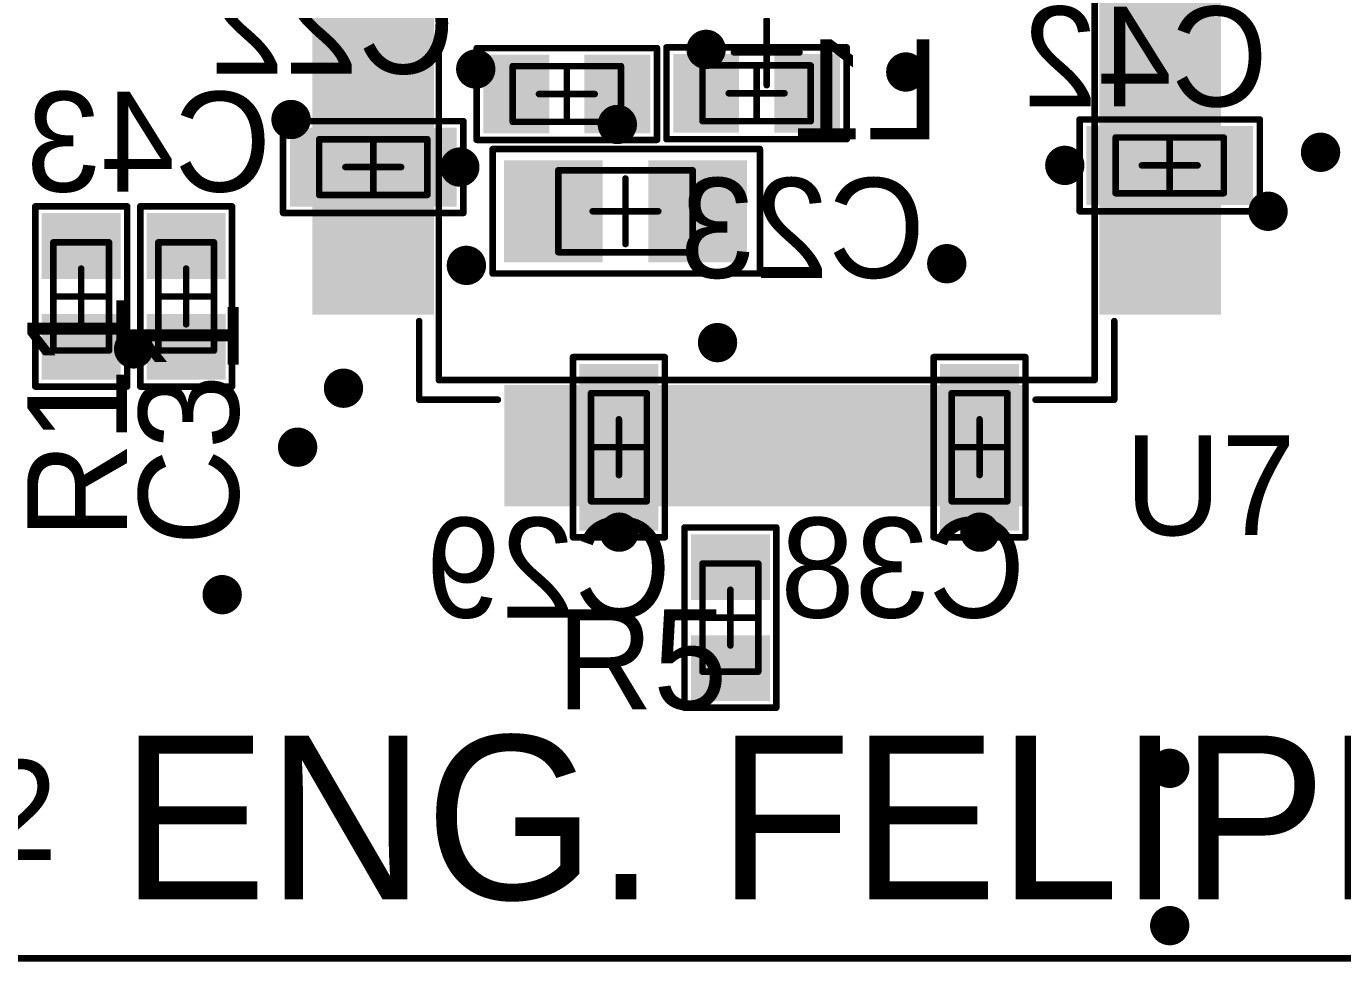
# Model space of a CAD drawing. Header units: millimetres. Extents: x 19 to 153, y 25 to 125.
# Drawn here: x 54.96 to 75.04, y 25.35 to 39.62 of the extents above; entities that cross this region are included whole.
import ezdxf

# ---------------------------------------------------------------- set-up
doc = ezdxf.new("R2010")
doc.units = ezdxf.units.MM
for name, color, linetype in [('BottomOverlay', 54, 'Continuous'), ('BottomPaste', 16, 'Continuous'), ('BottomSolder', 6, 'Continuous'), ('KeepOutLayer', 6, 'Continuous'), ('Mechanical13', 56, 'Continuous'), ('Mechanical15', 56, 'Continuous'), ('MultiLayer', 9, 'Continuous'), ('TopOverlay', 2, 'Continuous'), ('TopPaste', 8, 'Continuous'), ('TopSolder', 216, 'Continuous'), ('ViaHoleLayer', 16, 'Continuous')]:
    doc.layers.add(name, color=color, linetype=linetype)

# ---------------------------------------------------------------- blocks, each defined once
blk = doc.blocks.new('TQFP_64N_17')
at = {"layer": 'Mechanical13', "const_width": 0.1}
for points in [[(-5, -5), (-5, 5)], [(-5, 5), (5, 5)], [(5, -5), (5, 5)], [(-5, -5), (5, -5)]]:
    blk.add_lwpolyline(points, dxfattribs=at)
at = {"layer": 'Mechanical13', "const_width": 0.05}
for points in [[(-5.025, 5, 1), (-4.975, 5, 1)], [(-5.025, 5, 1), (-4.975, 5, 1)], [(4.975, 5, 1), (5.025, 5, 1)], [(4.975, 5, 1), (5.025, 5, 1)], [(-5.025, -5, 1), (-4.975, -5, 1)], [(-5.025, -5, 1), (-4.975, -5, 1)], [(4.975, -5, 1), (5.025, -5, 1)], [(4.975, -5, 1), (5.025, -5, 1)]]:
    blk.add_lwpolyline(points, format="xyb", close=True, dxfattribs=at)
at = {"layer": 'Mechanical15', "const_width": 0.1}
for points in [[(0, -0.5), (0, 0.5)], [(-0.5, 0), (0.5, 0)]]:
    blk.add_lwpolyline(points, dxfattribs=at)
at = {"layer": 'Mechanical15', "const_width": 0.05}
for points in [[(-0.025, 0.5, 1), (0.025, 0.5, 1)], [(-0.525, 0, 1), (-0.475, 0, 1)], [(0.475, 0, 1), (0.525, 0, 1)], [(-0.025, -0.5, 1), (0.025, -0.5, 1)]]:
    blk.add_lwpolyline(points, format="xyb", close=True, dxfattribs=at)
at = {"layer": 'TopOverlay', "const_width": 0.1}
for points in [[(-5.253, 4.364), (-4.204, 5.412)], [(4.1, 5.3), (5.3, 5.3)], [(5.3, 4.1), (5.3, 5.3)], [(-6.646, 4.364), (-5.253, 4.364)], [(-5.3, -5.3), (-5.3, -4.1)], [(5.3, -5.3), (5.3, -4.1)], [(-5.3, -5.3), (-4.1, -5.3)], [(4.1, -5.3), (5.3, -5.3)]]:
    blk.add_lwpolyline(points, dxfattribs=at)
at = {"layer": 'TopOverlay', "const_width": 0.05}
for points in [[(-4.229, 5.412, 1), (-4.179, 5.412, 1)], [(4.075, 5.3, 1), (4.125, 5.3, 1)], [(5.275, 5.3, 1), (5.325, 5.3, 1)], [(5.275, 5.3, 1), (5.325, 5.3, 1)], [(-6.67, 4.364, 1), (-6.621, 4.364, 1)], [(-5.278, 4.364, 1), (-5.228, 4.364, 1)], [(-5.278, 4.364, 1), (-5.228, 4.364, 1)], [(5.275, 4.1, 1), (5.325, 4.1, 1)], [(-5.325, -4.1, 1), (-5.275, -4.1, 1)], [(5.275, -4.1, 1), (5.325, -4.1, 1)], [(-5.325, -5.3, 1), (-5.275, -5.3, 1)], [(-5.325, -5.3, 1), (-5.275, -5.3, 1)], [(-4.125, -5.3, 1), (-4.075, -5.3, 1)], [(4.075, -5.3, 1), (4.125, -5.3, 1)], [(5.275, -5.3, 1), (5.325, -5.3, 1)], [(5.275, -5.3, 1), (5.325, -5.3, 1)]]:
    blk.add_lwpolyline(points, format="xyb", close=True, dxfattribs=at)
at = {"layer": 'TopPaste'}
for points in [[(-3.9, 5.175), (-3.6, 5.175), (-3.9, 6.825), (-3.6, 6.825)], [(-3.4, 5.175), (-3.1, 5.175), (-3.4, 6.825), (-3.1, 6.825)], [(-2.9, 5.175), (-2.6, 5.175), (-2.9, 6.825), (-2.6, 6.825)], [(-2.4, 5.175), (-2.1, 5.175), (-2.4, 6.825), (-2.1, 6.825)], [(-1.9, 5.175), (-1.6, 5.175), (-1.9, 6.825), (-1.6, 6.825)], [(-1.4, 5.175), (-1.1, 5.175), (-1.4, 6.825), (-1.1, 6.825)], [(-0.9, 5.175), (-0.6, 5.175), (-0.9, 6.825), (-0.6, 6.825)], [(-0.4, 5.175), (-0.1, 5.175), (-0.4, 6.825), (-0.1, 6.825)], [(0.1, 5.175), (0.4, 5.175), (0.1, 6.825), (0.4, 6.825)], [(0.6, 5.175), (0.9, 5.175), (0.6, 6.825), (0.9, 6.825)], [(1.1, 5.175), (1.4, 5.175), (1.1, 6.825), (1.4, 6.825)], [(1.6, 5.175), (1.9, 5.175), (1.6, 6.825), (1.9, 6.825)], [(2.1, 5.175), (2.4, 5.175), (2.1, 6.825), (2.4, 6.825)], [(2.6, 5.175), (2.9, 5.175), (2.6, 6.825), (2.9, 6.825)], [(3.1, 5.175), (3.4, 5.175), (3.1, 6.825), (3.4, 6.825)], [(3.6, 5.175), (3.9, 5.175), (3.6, 6.825), (3.9, 6.825)], [(-5.175, 3.6), (-5.175, 3.9), (-6.825, 3.6), (-6.825, 3.9)], [(6.825, 3.6), (6.825, 3.9), (5.175, 3.6), (5.175, 3.9)], [(-5.175, 3.1), (-5.175, 3.4), (-6.825, 3.1), (-6.825, 3.4)], [(6.825, 3.1), (6.825, 3.4), (5.175, 3.1), (5.175, 3.4)], [(-5.175, 2.6), (-5.175, 2.9), (-6.825, 2.6), (-6.825, 2.9)], [(6.825, 2.6), (6.825, 2.9), (5.175, 2.6), (5.175, 2.9)], [(-5.175, 2.1), (-5.175, 2.4), (-6.825, 2.1), (-6.825, 2.4)], [(6.825, 2.1), (6.825, 2.4), (5.175, 2.1), (5.175, 2.4)], [(-5.175, 1.6), (-5.175, 1.9), (-6.825, 1.6), (-6.825, 1.9)], [(6.825, 1.6), (6.825, 1.9), (5.175, 1.6), (5.175, 1.9)], [(-5.175, 1.1), (-5.175, 1.4), (-6.825, 1.1), (-6.825, 1.4)], [(6.825, 1.1), (6.825, 1.4), (5.175, 1.1), (5.175, 1.4)], [(-5.175, 0.6), (-5.175, 0.9), (-6.825, 0.6), (-6.825, 0.9)], [(6.825, 0.6), (6.825, 0.9), (5.175, 0.6), (5.175, 0.9)], [(-5.175, 0.1), (-5.175, 0.4), (-6.825, 0.1), (-6.825, 0.4)], [(6.825, 0.1), (6.825, 0.4), (5.175, 0.1), (5.175, 0.4)], [(-5.175, -0.4), (-5.175, -0.1), (-6.825, -0.4), (-6.825, -0.1)], [(6.825, -0.4), (6.825, -0.1), (5.175, -0.4), (5.175, -0.1)], [(-5.175, -0.9), (-5.175, -0.6), (-6.825, -0.9), (-6.825, -0.6)], [(6.825, -0.9), (6.825, -0.6), (5.175, -0.9), (5.175, -0.6)], [(-5.175, -1.4), (-5.175, -1.1), (-6.825, -1.4), (-6.825, -1.1)], [(6.825, -1.4), (6.825, -1.1), (5.175, -1.4), (5.175, -1.1)], [(-5.175, -1.9), (-5.175, -1.6), (-6.825, -1.9), (-6.825, -1.6)], [(6.825, -1.9), (6.825, -1.6), (5.175, -1.9), (5.175, -1.6)], [(-5.175, -2.4), (-5.175, -2.1), (-6.825, -2.4), (-6.825, -2.1)], [(6.825, -2.4), (6.825, -2.1), (5.175, -2.4), (5.175, -2.1)], [(-5.175, -2.9), (-5.175, -2.6), (-6.825, -2.9), (-6.825, -2.6)], [(6.825, -2.9), (6.825, -2.6), (5.175, -2.9), (5.175, -2.6)], [(-5.175, -3.4), (-5.175, -3.1), (-6.825, -3.4), (-6.825, -3.1)], [(6.825, -3.4), (6.825, -3.1), (5.175, -3.4), (5.175, -3.1)], [(-5.175, -3.9), (-5.175, -3.6), (-6.825, -3.9), (-6.825, -3.6)], [(6.825, -3.9), (6.825, -3.6), (5.175, -3.9), (5.175, -3.6)], [(-3.9, -6.825), (-3.6, -6.825), (-3.9, -5.175), (-3.6, -5.175)], [(-3.4, -6.825), (-3.1, -6.825), (-3.4, -5.175), (-3.1, -5.175)], [(-2.9, -6.825), (-2.6, -6.825), (-2.9, -5.175), (-2.6, -5.175)], [(-2.4, -6.825), (-2.1, -6.825), (-2.4, -5.175), (-2.1, -5.175)], [(-1.9, -6.825), (-1.6, -6.825), (-1.9, -5.175), (-1.6, -5.175)], [(-1.4, -6.825), (-1.1, -6.825), (-1.4, -5.175), (-1.1, -5.175)], [(-0.9, -6.825), (-0.6, -6.825), (-0.9, -5.175), (-0.6, -5.175)], [(-0.4, -6.825), (-0.1, -6.825), (-0.4, -5.175), (-0.1, -5.175)], [(0.1, -6.825), (0.4, -6.825), (0.1, -5.175), (0.4, -5.175)], [(0.6, -6.825), (0.9, -6.825), (0.6, -5.175), (0.9, -5.175)], [(1.1, -6.825), (1.4, -6.825), (1.1, -5.175), (1.4, -5.175)], [(1.6, -6.825), (1.9, -6.825), (1.6, -5.175), (1.9, -5.175)], [(2.1, -6.825), (2.4, -6.825), (2.1, -5.175), (2.4, -5.175)], [(2.6, -6.825), (2.9, -6.825), (2.6, -5.175), (2.9, -5.175)], [(3.1, -6.825), (3.4, -6.825), (3.1, -5.175), (3.4, -5.175)], [(3.6, -6.825), (3.9, -6.825), (3.6, -5.175), (3.9, -5.175)]]:
    blk.add_solid(points, dxfattribs=at)
at = {"layer": 'TopSolder'}
for points in [[(-4.002, 5.073), (-3.498, 5.073), (-4.002, 6.927), (-3.498, 6.927)], [(-3.502, 5.073), (-2.998, 5.073), (-3.502, 6.927), (-2.998, 6.927)], [(-3.002, 5.073), (-2.498, 5.073), (-3.002, 6.927), (-2.498, 6.927)], [(-2.502, 5.073), (-1.998, 5.073), (-2.502, 6.927), (-1.998, 6.927)], [(-2.002, 5.073), (-1.498, 5.073), (-2.002, 6.927), (-1.498, 6.927)], [(-1.502, 5.073), (-0.998, 5.073), (-1.502, 6.927), (-0.998, 6.927)], [(-1.002, 5.073), (-0.498, 5.073), (-1.002, 6.927), (-0.498, 6.927)], [(-0.502, 5.073), (0.002, 5.073), (-0.502, 6.927), (0.002, 6.927)], [(-0.002, 5.073), (0.502, 5.073), (-0.002, 6.927), (0.502, 6.927)], [(0.498, 5.073), (1.002, 5.073), (0.498, 6.927), (1.002, 6.927)], [(0.998, 5.073), (1.502, 5.073), (0.998, 6.927), (1.502, 6.927)], [(1.498, 5.073), (2.002, 5.073), (1.498, 6.927), (2.002, 6.927)], [(1.998, 5.073), (2.502, 5.073), (1.998, 6.927), (2.502, 6.927)], [(2.498, 5.073), (3.002, 5.073), (2.498, 6.927), (3.002, 6.927)], [(2.998, 5.073), (3.502, 5.073), (2.998, 6.927), (3.502, 6.927)], [(3.498, 5.073), (4.002, 5.073), (3.498, 6.927), (4.002, 6.927)], [(-5.073, 3.498), (-5.073, 4.002), (-6.927, 3.498), (-6.927, 4.002)], [(6.927, 3.498), (6.927, 4.002), (5.073, 3.498), (5.073, 4.002)], [(-5.073, 2.998), (-5.073, 3.502), (-6.927, 2.998), (-6.927, 3.502)], [(6.927, 2.998), (6.927, 3.502), (5.073, 2.998), (5.073, 3.502)], [(-5.073, 2.498), (-5.073, 3.002), (-6.927, 2.498), (-6.927, 3.002)], [(6.927, 2.498), (6.927, 3.002), (5.073, 2.498), (5.073, 3.002)], [(-5.073, 1.998), (-5.073, 2.502), (-6.927, 1.998), (-6.927, 2.502)], [(6.927, 1.998), (6.927, 2.502), (5.073, 1.998), (5.073, 2.502)], [(-5.073, 1.498), (-5.073, 2.002), (-6.927, 1.498), (-6.927, 2.002)], [(6.927, 1.498), (6.927, 2.002), (5.073, 1.498), (5.073, 2.002)], [(-5.073, 0.998), (-5.073, 1.502), (-6.927, 0.998), (-6.927, 1.502)], [(6.927, 0.998), (6.927, 1.502), (5.073, 0.998), (5.073, 1.502)], [(-5.073, 0.498), (-5.073, 1.002), (-6.927, 0.498), (-6.927, 1.002)], [(6.927, 0.498), (6.927, 1.002), (5.073, 0.498), (5.073, 1.002)], [(-5.073, -0.002), (-5.073, 0.502), (-6.927, -0.002), (-6.927, 0.502)], [(6.927, -0.002), (6.927, 0.502), (5.073, -0.002), (5.073, 0.502)], [(-5.073, -0.502), (-5.073, 0.002), (-6.927, -0.502), (-6.927, 0.002)], [(6.927, -0.502), (6.927, 0.002), (5.073, -0.502), (5.073, 0.002)], [(-5.073, -1.002), (-5.073, -0.498), (-6.927, -1.002), (-6.927, -0.498)], [(6.927, -1.002), (6.927, -0.498), (5.073, -1.002), (5.073, -0.498)], [(-5.073, -1.502), (-5.073, -0.998), (-6.927, -1.502), (-6.927, -0.998)], [(6.927, -1.502), (6.927, -0.998), (5.073, -1.502), (5.073, -0.998)], [(-5.073, -2.002), (-5.073, -1.498), (-6.927, -2.002), (-6.927, -1.498)], [(6.927, -2.002), (6.927, -1.498), (5.073, -2.002), (5.073, -1.498)], [(-5.073, -2.502), (-5.073, -1.998), (-6.927, -2.502), (-6.927, -1.998)], [(6.927, -2.502), (6.927, -1.998), (5.073, -2.502), (5.073, -1.998)], [(-5.073, -3.002), (-5.073, -2.498), (-6.927, -3.002), (-6.927, -2.498)], [(6.927, -3.002), (6.927, -2.498), (5.073, -3.002), (5.073, -2.498)], [(-5.073, -3.502), (-5.073, -2.998), (-6.927, -3.502), (-6.927, -2.998)], [(6.927, -3.502), (6.927, -2.998), (5.073, -3.502), (5.073, -2.998)], [(-5.073, -4.002), (-5.073, -3.498), (-6.927, -4.002), (-6.927, -3.498)], [(6.927, -4.002), (6.927, -3.498), (5.073, -4.002), (5.073, -3.498)], [(-4.002, -6.927), (-3.498, -6.927), (-4.002, -5.073), (-3.498, -5.073)], [(-3.502, -6.927), (-2.998, -6.927), (-3.502, -5.073), (-2.998, -5.073)], [(-3.002, -6.927), (-2.498, -6.927), (-3.002, -5.073), (-2.498, -5.073)], [(-2.502, -6.927), (-1.998, -6.927), (-2.502, -5.073), (-1.998, -5.073)], [(-2.002, -6.927), (-1.498, -6.927), (-2.002, -5.073), (-1.498, -5.073)], [(-1.502, -6.927), (-0.998, -6.927), (-1.502, -5.073), (-0.998, -5.073)], [(-1.002, -6.927), (-0.498, -6.927), (-1.002, -5.073), (-0.498, -5.073)], [(-0.502, -6.927), (0.002, -6.927), (-0.502, -5.073), (0.002, -5.073)], [(-0.002, -6.927), (0.502, -6.927), (-0.002, -5.073), (0.502, -5.073)], [(0.498, -6.927), (1.002, -6.927), (0.498, -5.073), (1.002, -5.073)], [(0.998, -6.927), (1.502, -6.927), (0.998, -5.073), (1.502, -5.073)], [(1.498, -6.927), (2.002, -6.927), (1.498, -5.073), (2.002, -5.073)], [(1.998, -6.927), (2.502, -6.927), (1.998, -5.073), (2.502, -5.073)], [(2.498, -6.927), (3.002, -6.927), (2.498, -5.073), (3.002, -5.073)], [(2.998, -6.927), (3.502, -6.927), (2.998, -5.073), (3.502, -5.073)], [(3.498, -6.927), (4.002, -6.927), (3.498, -5.073), (4.002, -5.073)]]:
    blk.add_solid(points, dxfattribs=at)
blk = doc.blocks.new('CC0603_28')
at = {"layer": 'Mechanical13', "const_width": 0.1}
for points in [[(-0.825, 0.425), (0.825, 0.425)], [(-0.825, 0.425), (-0.825, -0.425)], [(0.825, 0.425), (0.825, -0.425)], [(-0.825, -0.425), (0.825, -0.425)]]:
    blk.add_lwpolyline(points, dxfattribs=at)
at = {"layer": 'Mechanical13', "const_width": 0.05}
for points in [[(-0.85, 0.425, 1), (-0.8, 0.425, 1)], [(-0.85, 0.425, 1), (-0.8, 0.425, 1)], [(0.8, 0.425, 1), (0.85, 0.425, 1)], [(0.8, 0.425, 1), (0.85, 0.425, 1)], [(-0.85, -0.425, 1), (-0.8, -0.425, 1)], [(-0.85, -0.425, 1), (-0.8, -0.425, 1)], [(0.8, -0.425, 1), (0.85, -0.425, 1)], [(0.8, -0.425, 1), (0.85, -0.425, 1)]]:
    blk.add_lwpolyline(points, format="xyb", close=True, dxfattribs=at)
at = {"layer": 'Mechanical15', "const_width": 0.1}
for points in [[(0, 0.425), (0, -0.425)], [(-0.425, 0), (0.425, 0)]]:
    blk.add_lwpolyline(points, dxfattribs=at)
at = {"layer": 'Mechanical15', "const_width": 0.05}
for points in [[(-0.025, 0.425, 1), (0.025, 0.425, 1)], [(-0.45, 0, 1), (-0.4, 0, 1)], [(0.4, 0, 1), (0.45, 0, 1)], [(-0.025, -0.425, 1), (0.025, -0.425, 1)]]:
    blk.add_lwpolyline(points, format="xyb", close=True, dxfattribs=at)
at = {"layer": 'TopOverlay', "const_width": 0.1}
for points in [[(-1.375, 0.7), (1.375, 0.7)], [(-1.375, 0.7), (-1.375, -0.7)], [(1.375, 0.7), (1.375, -0.7)], [(-1.375, -0.7), (1.375, -0.7)]]:
    blk.add_lwpolyline(points, dxfattribs=at)
at = {"layer": 'TopOverlay', "const_width": 0.05}
for points in [[(-1.4, 0.7, 1), (-1.35, 0.7, 1)], [(-1.4, 0.7, 1), (-1.35, 0.7, 1)], [(1.35, 0.7, 1), (1.4, 0.7, 1)], [(1.35, 0.7, 1), (1.4, 0.7, 1)], [(-1.4, -0.7, 1), (-1.35, -0.7, 1)], [(-1.4, -0.7, 1), (-1.35, -0.7, 1)], [(1.35, -0.7, 1), (1.4, -0.7, 1)], [(1.35, -0.7, 1), (1.4, -0.7, 1)]]:
    blk.add_lwpolyline(points, format="xyb", close=True, dxfattribs=at)
at = {"layer": 'TopPaste'}
for points in [[(-1.17, -0.5), (-0.37, -0.5), (-1.17, 0.5), (-0.37, 0.5)], [(0.37, -0.5), (1.17, -0.5), (0.37, 0.5), (1.17, 0.5)]]:
    blk.add_solid(points, dxfattribs=at)
at = {"layer": 'TopSolder'}
for points in [[(-1.272, -0.602), (-0.268, -0.602), (-1.272, 0.602), (-0.268, 0.602)], [(0.268, -0.602), (1.272, -0.602), (0.268, 0.602), (1.272, 0.602)]]:
    blk.add_solid(points, dxfattribs=at)
blk = doc.blocks.new('CC0603_34')
at = {"layer": 'Mechanical13', "const_width": 0.1}
for points in [[(0.825, 0.425), (-0.825, 0.425)], [(-0.825, -0.425), (-0.825, 0.425)], [(0.825, -0.425), (0.825, 0.425)], [(0.825, -0.425), (-0.825, -0.425)]]:
    blk.add_lwpolyline(points, dxfattribs=at)
at = {"layer": 'Mechanical13', "const_width": 0.05}
for points in [[(-0.85, 0.425, 1), (-0.8, 0.425, 1)], [(-0.85, 0.425, 1), (-0.8, 0.425, 1)], [(0.8, 0.425, 1), (0.85, 0.425, 1)], [(0.8, 0.425, 1), (0.85, 0.425, 1)], [(-0.85, -0.425, 1), (-0.8, -0.425, 1)], [(-0.85, -0.425, 1), (-0.8, -0.425, 1)], [(0.8, -0.425, 1), (0.85, -0.425, 1)], [(0.8, -0.425, 1), (0.85, -0.425, 1)]]:
    blk.add_lwpolyline(points, format="xyb", close=True, dxfattribs=at)
at = {"layer": 'Mechanical15', "const_width": 0.1}
for points in [[(0, -0.425), (0, 0.425)], [(0.425, 0), (-0.425, 0)]]:
    blk.add_lwpolyline(points, dxfattribs=at)
at = {"layer": 'Mechanical15', "const_width": 0.05}
for points in [[(-0.025, 0.425, 1), (0.025, 0.425, 1)], [(-0.45, 0, 1), (-0.4, 0, 1)], [(0.4, 0, 1), (0.45, 0, 1)], [(-0.025, -0.425, 1), (0.025, -0.425, 1)]]:
    blk.add_lwpolyline(points, format="xyb", close=True, dxfattribs=at)
at = {"layer": 'TopOverlay', "const_width": 0.1}
for points in [[(1.375, 0.7), (-1.375, 0.7)], [(-1.375, -0.7), (-1.375, 0.7)], [(1.375, -0.7), (1.375, 0.7)], [(1.375, -0.7), (-1.375, -0.7)]]:
    blk.add_lwpolyline(points, dxfattribs=at)
at = {"layer": 'TopOverlay', "const_width": 0.05}
for points in [[(-1.4, 0.7, 1), (-1.35, 0.7, 1)], [(-1.4, 0.7, 1), (-1.35, 0.7, 1)], [(1.35, 0.7, 1), (1.4, 0.7, 1)], [(1.35, 0.7, 1), (1.4, 0.7, 1)], [(-1.4, -0.7, 1), (-1.35, -0.7, 1)], [(-1.4, -0.7, 1), (-1.35, -0.7, 1)], [(1.35, -0.7, 1), (1.4, -0.7, 1)], [(1.35, -0.7, 1), (1.4, -0.7, 1)]]:
    blk.add_lwpolyline(points, format="xyb", close=True, dxfattribs=at)
at = {"layer": 'TopPaste'}
for points in [[(-1.17, -0.5), (-0.37, -0.5), (-1.17, 0.5), (-0.37, 0.5)], [(0.37, -0.5), (1.17, -0.5), (0.37, 0.5), (1.17, 0.5)]]:
    blk.add_solid(points, dxfattribs=at)
at = {"layer": 'TopSolder'}
for points in [[(-1.272, -0.602), (-0.268, -0.602), (-1.272, 0.602), (-0.268, 0.602)], [(0.268, -0.602), (1.272, -0.602), (0.268, 0.602), (1.272, 0.602)]]:
    blk.add_solid(points, dxfattribs=at)
blk = doc.blocks.new('CC0603_B_41')
at = {"layer": 'BottomOverlay', "const_width": 0.1}
for points in [[(1.375, 0.7), (-1.375, 0.7)], [(-1.375, 0.7), (-1.375, -0.7)], [(1.375, 0.7), (1.375, -0.7)], [(1.375, -0.7), (-1.375, -0.7)]]:
    blk.add_lwpolyline(points, dxfattribs=at)
at = {"layer": 'BottomOverlay', "const_width": 0.05}
for points in [[(-1.4, 0.7, 1), (-1.35, 0.7, 1)], [(-1.4, 0.7, 1), (-1.35, 0.7, 1)], [(1.35, 0.7, 1), (1.4, 0.7, 1)], [(1.35, 0.7, 1), (1.4, 0.7, 1)], [(-1.4, -0.7, 1), (-1.35, -0.7, 1)], [(-1.4, -0.7, 1), (-1.35, -0.7, 1)], [(1.35, -0.7, 1), (1.4, -0.7, 1)], [(1.35, -0.7, 1), (1.4, -0.7, 1)]]:
    blk.add_lwpolyline(points, format="xyb", close=True, dxfattribs=at)
at = {"layer": 'BottomPaste'}
for points in [[(-1.17, -0.5), (-0.37, -0.5), (-1.17, 0.5), (-0.37, 0.5)], [(0.37, -0.5), (1.17, -0.5), (0.37, 0.5), (1.17, 0.5)]]:
    blk.add_solid(points, dxfattribs=at)
at = {"layer": 'BottomSolder'}
for points in [[(-1.272, -0.602), (-0.268, -0.602), (-1.272, 0.602), (-0.268, 0.602)], [(0.268, -0.602), (1.272, -0.602), (0.268, 0.602), (1.272, 0.602)]]:
    blk.add_solid(points, dxfattribs=at)
at = {"layer": 'Mechanical13', "const_width": 0.1}
for points in [[(0.825, 0.425), (-0.825, 0.425)], [(-0.825, 0.425), (-0.825, -0.425)], [(0.825, 0.425), (0.825, -0.425)], [(0.825, -0.425), (-0.825, -0.425)]]:
    blk.add_lwpolyline(points, dxfattribs=at)
at = {"layer": 'Mechanical13', "const_width": 0.05}
for points in [[(-0.85, 0.425, 1), (-0.8, 0.425, 1)], [(-0.85, 0.425, 1), (-0.8, 0.425, 1)], [(0.8, 0.425, 1), (0.85, 0.425, 1)], [(0.8, 0.425, 1), (0.85, 0.425, 1)], [(-0.85, -0.425, 1), (-0.8, -0.425, 1)], [(-0.85, -0.425, 1), (-0.8, -0.425, 1)], [(0.8, -0.425, 1), (0.85, -0.425, 1)], [(0.8, -0.425, 1), (0.85, -0.425, 1)]]:
    blk.add_lwpolyline(points, format="xyb", close=True, dxfattribs=at)
at = {"layer": 'Mechanical15', "const_width": 0.1}
for points in [[(0, 0.425), (0, -0.425)], [(0.425, 0), (-0.425, 0)]]:
    blk.add_lwpolyline(points, dxfattribs=at)
at = {"layer": 'Mechanical15', "const_width": 0.05}
for points in [[(-0.025, 0.425, 1), (0.025, 0.425, 1)], [(-0.45, 0, 1), (-0.4, 0, 1)], [(0.4, 0, 1), (0.45, 0, 1)], [(-0.025, -0.425, 1), (0.025, -0.425, 1)]]:
    blk.add_lwpolyline(points, format="xyb", close=True, dxfattribs=at)
blk = doc.blocks.new('CC0603_B_50')
at = {"layer": 'BottomOverlay', "const_width": 0.1}
for points in [[(-1.375, 0.7), (1.375, 0.7)], [(-1.375, -0.7), (-1.375, 0.7)], [(1.375, -0.7), (1.375, 0.7)], [(-1.375, -0.7), (1.375, -0.7)]]:
    blk.add_lwpolyline(points, dxfattribs=at)
at = {"layer": 'BottomOverlay', "const_width": 0.05}
for points in [[(-1.4, 0.7, 1), (-1.35, 0.7, 1)], [(-1.4, 0.7, 1), (-1.35, 0.7, 1)], [(1.35, 0.7, 1), (1.4, 0.7, 1)], [(1.35, 0.7, 1), (1.4, 0.7, 1)], [(-1.4, -0.7, 1), (-1.35, -0.7, 1)], [(-1.4, -0.7, 1), (-1.35, -0.7, 1)], [(1.35, -0.7, 1), (1.4, -0.7, 1)], [(1.35, -0.7, 1), (1.4, -0.7, 1)]]:
    blk.add_lwpolyline(points, format="xyb", close=True, dxfattribs=at)
at = {"layer": 'BottomPaste'}
for points in [[(-1.17, -0.5), (-0.37, -0.5), (-1.17, 0.5), (-0.37, 0.5)], [(0.37, -0.5), (1.17, -0.5), (0.37, 0.5), (1.17, 0.5)]]:
    blk.add_solid(points, dxfattribs=at)
at = {"layer": 'BottomSolder'}
for points in [[(-1.272, -0.602), (-0.268, -0.602), (-1.272, 0.602), (-0.268, 0.602)], [(0.268, -0.602), (1.272, -0.602), (0.268, 0.602), (1.272, 0.602)]]:
    blk.add_solid(points, dxfattribs=at)
at = {"layer": 'Mechanical13', "const_width": 0.1}
for points in [[(-0.825, 0.425), (0.825, 0.425)], [(-0.825, -0.425), (-0.825, 0.425)], [(0.825, -0.425), (0.825, 0.425)], [(-0.825, -0.425), (0.825, -0.425)]]:
    blk.add_lwpolyline(points, dxfattribs=at)
at = {"layer": 'Mechanical13', "const_width": 0.05}
for points in [[(-0.85, 0.425, 1), (-0.8, 0.425, 1)], [(-0.85, 0.425, 1), (-0.8, 0.425, 1)], [(0.8, 0.425, 1), (0.85, 0.425, 1)], [(0.8, 0.425, 1), (0.85, 0.425, 1)], [(-0.85, -0.425, 1), (-0.8, -0.425, 1)], [(-0.85, -0.425, 1), (-0.8, -0.425, 1)], [(0.8, -0.425, 1), (0.85, -0.425, 1)], [(0.8, -0.425, 1), (0.85, -0.425, 1)]]:
    blk.add_lwpolyline(points, format="xyb", close=True, dxfattribs=at)
at = {"layer": 'Mechanical15', "const_width": 0.1}
for points in [[(0, -0.425), (0, 0.425)], [(-0.425, 0), (0.425, 0)]]:
    blk.add_lwpolyline(points, dxfattribs=at)
at = {"layer": 'Mechanical15', "const_width": 0.05}
for points in [[(-0.025, 0.425, 1), (0.025, 0.425, 1)], [(-0.45, 0, 1), (-0.4, 0, 1)], [(0.4, 0, 1), (0.45, 0, 1)], [(-0.025, -0.425, 1), (0.025, -0.425, 1)]]:
    blk.add_lwpolyline(points, format="xyb", close=True, dxfattribs=at)
blk = doc.blocks.new('CC0603_B_51')
at = {"layer": 'BottomOverlay', "const_width": 0.1}
for points in [[(1.375, 0.7), (-1.375, 0.7)], [(-1.375, 0.7), (-1.375, -0.7)], [(1.375, 0.7), (1.375, -0.7)], [(1.375, -0.7), (-1.375, -0.7)]]:
    blk.add_lwpolyline(points, dxfattribs=at)
at = {"layer": 'BottomOverlay', "const_width": 0.05}
for points in [[(-1.4, 0.7, 1), (-1.35, 0.7, 1)], [(-1.4, 0.7, 1), (-1.35, 0.7, 1)], [(1.35, 0.7, 1), (1.4, 0.7, 1)], [(1.35, 0.7, 1), (1.4, 0.7, 1)], [(-1.4, -0.7, 1), (-1.35, -0.7, 1)], [(-1.4, -0.7, 1), (-1.35, -0.7, 1)], [(1.35, -0.7, 1), (1.4, -0.7, 1)], [(1.35, -0.7, 1), (1.4, -0.7, 1)]]:
    blk.add_lwpolyline(points, format="xyb", close=True, dxfattribs=at)
at = {"layer": 'BottomPaste'}
for points in [[(-1.17, -0.5), (-0.37, -0.5), (-1.17, 0.5), (-0.37, 0.5)], [(0.37, -0.5), (1.17, -0.5), (0.37, 0.5), (1.17, 0.5)]]:
    blk.add_solid(points, dxfattribs=at)
at = {"layer": 'BottomSolder'}
for points in [[(-1.272, -0.602), (-0.268, -0.602), (-1.272, 0.602), (-0.268, 0.602)], [(0.268, -0.602), (1.272, -0.602), (0.268, 0.602), (1.272, 0.602)]]:
    blk.add_solid(points, dxfattribs=at)
at = {"layer": 'Mechanical13', "const_width": 0.1}
for points in [[(0.825, 0.425), (-0.825, 0.425)], [(-0.825, 0.425), (-0.825, -0.425)], [(0.825, 0.425), (0.825, -0.425)], [(0.825, -0.425), (-0.825, -0.425)]]:
    blk.add_lwpolyline(points, dxfattribs=at)
at = {"layer": 'Mechanical13', "const_width": 0.05}
for points in [[(-0.85, 0.425, 1), (-0.8, 0.425, 1)], [(-0.85, 0.425, 1), (-0.8, 0.425, 1)], [(0.8, 0.425, 1), (0.85, 0.425, 1)], [(0.8, 0.425, 1), (0.85, 0.425, 1)], [(-0.85, -0.425, 1), (-0.8, -0.425, 1)], [(-0.85, -0.425, 1), (-0.8, -0.425, 1)], [(0.8, -0.425, 1), (0.85, -0.425, 1)], [(0.8, -0.425, 1), (0.85, -0.425, 1)]]:
    blk.add_lwpolyline(points, format="xyb", close=True, dxfattribs=at)
at = {"layer": 'Mechanical15', "const_width": 0.1}
for points in [[(0, 0.425), (0, -0.425)], [(0.425, 0), (-0.425, 0)]]:
    blk.add_lwpolyline(points, dxfattribs=at)
at = {"layer": 'Mechanical15', "const_width": 0.05}
for points in [[(-0.025, 0.425, 1), (0.025, 0.425, 1)], [(-0.45, 0, 1), (-0.4, 0, 1)], [(0.4, 0, 1), (0.45, 0, 1)], [(-0.025, -0.425, 1), (0.025, -0.425, 1)]]:
    blk.add_lwpolyline(points, format="xyb", close=True, dxfattribs=at)
blk = doc.blocks.new('CC0603_B_55')
at = {"layer": 'BottomOverlay', "const_width": 0.1}
for points in [[(1.375, 0.7), (-1.375, 0.7)], [(-1.375, -0.7), (-1.375, 0.7)], [(1.375, -0.7), (1.375, 0.7)], [(1.375, -0.7), (-1.375, -0.7)]]:
    blk.add_lwpolyline(points, dxfattribs=at)
at = {"layer": 'BottomOverlay', "const_width": 0.05}
for points in [[(-1.4, 0.7, 1), (-1.35, 0.7, 1)], [(-1.4, 0.7, 1), (-1.35, 0.7, 1)], [(1.35, 0.7, 1), (1.4, 0.7, 1)], [(1.35, 0.7, 1), (1.4, 0.7, 1)], [(-1.4, -0.7, 1), (-1.35, -0.7, 1)], [(-1.4, -0.7, 1), (-1.35, -0.7, 1)], [(1.35, -0.7, 1), (1.4, -0.7, 1)], [(1.35, -0.7, 1), (1.4, -0.7, 1)]]:
    blk.add_lwpolyline(points, format="xyb", close=True, dxfattribs=at)
at = {"layer": 'BottomPaste'}
for points in [[(-1.17, -0.5), (-0.37, -0.5), (-1.17, 0.5), (-0.37, 0.5)], [(0.37, -0.5), (1.17, -0.5), (0.37, 0.5), (1.17, 0.5)]]:
    blk.add_solid(points, dxfattribs=at)
at = {"layer": 'BottomSolder'}
for points in [[(-1.272, -0.602), (-0.268, -0.602), (-1.272, 0.602), (-0.268, 0.602)], [(0.268, -0.602), (1.272, -0.602), (0.268, 0.602), (1.272, 0.602)]]:
    blk.add_solid(points, dxfattribs=at)
at = {"layer": 'Mechanical13', "const_width": 0.1}
for points in [[(0.825, 0.425), (-0.825, 0.425)], [(-0.825, -0.425), (-0.825, 0.425)], [(0.825, -0.425), (0.825, 0.425)], [(0.825, -0.425), (-0.825, -0.425)]]:
    blk.add_lwpolyline(points, dxfattribs=at)
at = {"layer": 'Mechanical13', "const_width": 0.05}
for points in [[(-0.85, 0.425, 1), (-0.8, 0.425, 1)], [(-0.85, 0.425, 1), (-0.8, 0.425, 1)], [(0.8, 0.425, 1), (0.85, 0.425, 1)], [(0.8, 0.425, 1), (0.85, 0.425, 1)], [(-0.85, -0.425, 1), (-0.8, -0.425, 1)], [(-0.85, -0.425, 1), (-0.8, -0.425, 1)], [(0.8, -0.425, 1), (0.85, -0.425, 1)], [(0.8, -0.425, 1), (0.85, -0.425, 1)]]:
    blk.add_lwpolyline(points, format="xyb", close=True, dxfattribs=at)
at = {"layer": 'Mechanical15', "const_width": 0.1}
for points in [[(0, -0.425), (0, 0.425)], [(0.425, 0), (-0.425, 0)]]:
    blk.add_lwpolyline(points, dxfattribs=at)
at = {"layer": 'Mechanical15', "const_width": 0.05}
for points in [[(-0.025, 0.425, 1), (0.025, 0.425, 1)], [(-0.45, 0, 1), (-0.4, 0, 1)], [(0.4, 0, 1), (0.45, 0, 1)], [(-0.025, -0.425, 1), (0.025, -0.425, 1)]]:
    blk.add_lwpolyline(points, format="xyb", close=True, dxfattribs=at)
blk = doc.blocks.new('CC0603_62')
at = {"layer": 'Mechanical13', "const_width": 0.1}
for points in [[(-0.825, 0.425), (0.825, 0.425)], [(-0.825, 0.425), (-0.825, -0.425)], [(0.825, 0.425), (0.825, -0.425)], [(-0.825, -0.425), (0.825, -0.425)]]:
    blk.add_lwpolyline(points, dxfattribs=at)
at = {"layer": 'Mechanical13', "const_width": 0.05}
for points in [[(-0.85, 0.425, 1), (-0.8, 0.425, 1)], [(-0.85, 0.425, 1), (-0.8, 0.425, 1)], [(0.8, 0.425, 1), (0.85, 0.425, 1)], [(0.8, 0.425, 1), (0.85, 0.425, 1)], [(-0.85, -0.425, 1), (-0.8, -0.425, 1)], [(-0.85, -0.425, 1), (-0.8, -0.425, 1)], [(0.8, -0.425, 1), (0.85, -0.425, 1)], [(0.8, -0.425, 1), (0.85, -0.425, 1)]]:
    blk.add_lwpolyline(points, format="xyb", close=True, dxfattribs=at)
at = {"layer": 'Mechanical15', "const_width": 0.1}
for points in [[(0, 0.425), (0, -0.425)], [(-0.425, 0), (0.425, 0)]]:
    blk.add_lwpolyline(points, dxfattribs=at)
at = {"layer": 'Mechanical15', "const_width": 0.05}
for points in [[(-0.025, 0.425, 1), (0.025, 0.425, 1)], [(-0.45, 0, 1), (-0.4, 0, 1)], [(0.4, 0, 1), (0.45, 0, 1)], [(-0.025, -0.425, 1), (0.025, -0.425, 1)]]:
    blk.add_lwpolyline(points, format="xyb", close=True, dxfattribs=at)
at = {"layer": 'TopOverlay', "const_width": 0.1}
for points in [[(-1.375, 0.7), (1.375, 0.7)], [(-1.375, 0.7), (-1.375, -0.7)], [(1.375, 0.7), (1.375, -0.7)], [(-1.375, -0.7), (1.375, -0.7)]]:
    blk.add_lwpolyline(points, dxfattribs=at)
at = {"layer": 'TopOverlay', "const_width": 0.05}
for points in [[(-1.4, 0.7, 1), (-1.35, 0.7, 1)], [(-1.4, 0.7, 1), (-1.35, 0.7, 1)], [(1.35, 0.7, 1), (1.4, 0.7, 1)], [(1.35, 0.7, 1), (1.4, 0.7, 1)], [(-1.4, -0.7, 1), (-1.35, -0.7, 1)], [(-1.4, -0.7, 1), (-1.35, -0.7, 1)], [(1.35, -0.7, 1), (1.4, -0.7, 1)], [(1.35, -0.7, 1), (1.4, -0.7, 1)]]:
    blk.add_lwpolyline(points, format="xyb", close=True, dxfattribs=at)
at = {"layer": 'TopPaste'}
for points in [[(-1.17, -0.5), (-0.37, -0.5), (-1.17, 0.5), (-0.37, 0.5)], [(0.37, -0.5), (1.17, -0.5), (0.37, 0.5), (1.17, 0.5)]]:
    blk.add_solid(points, dxfattribs=at)
at = {"layer": 'TopSolder'}
for points in [[(-1.272, -0.602), (-0.268, -0.602), (-1.272, 0.602), (-0.268, 0.602)], [(0.268, -0.602), (1.272, -0.602), (0.268, 0.602), (1.272, 0.602)]]:
    blk.add_solid(points, dxfattribs=at)
blk = doc.blocks.new('CC0603_B_64')
at = {"layer": 'BottomOverlay', "const_width": 0.1}
for points in [[(1.375, 0.7), (-1.375, 0.7)], [(-1.375, -0.7), (-1.375, 0.7)], [(1.375, -0.7), (1.375, 0.7)], [(1.375, -0.7), (-1.375, -0.7)]]:
    blk.add_lwpolyline(points, dxfattribs=at)
at = {"layer": 'BottomOverlay', "const_width": 0.05}
for points in [[(-1.4, 0.7, 1), (-1.35, 0.7, 1)], [(-1.4, 0.7, 1), (-1.35, 0.7, 1)], [(1.35, 0.7, 1), (1.4, 0.7, 1)], [(1.35, 0.7, 1), (1.4, 0.7, 1)], [(-1.4, -0.7, 1), (-1.35, -0.7, 1)], [(-1.4, -0.7, 1), (-1.35, -0.7, 1)], [(1.35, -0.7, 1), (1.4, -0.7, 1)], [(1.35, -0.7, 1), (1.4, -0.7, 1)]]:
    blk.add_lwpolyline(points, format="xyb", close=True, dxfattribs=at)
at = {"layer": 'BottomPaste'}
for points in [[(-1.17, -0.5), (-0.37, -0.5), (-1.17, 0.5), (-0.37, 0.5)], [(0.37, -0.5), (1.17, -0.5), (0.37, 0.5), (1.17, 0.5)]]:
    blk.add_solid(points, dxfattribs=at)
at = {"layer": 'BottomSolder'}
for points in [[(-1.272, -0.602), (-0.268, -0.602), (-1.272, 0.602), (-0.268, 0.602)], [(0.268, -0.602), (1.272, -0.602), (0.268, 0.602), (1.272, 0.602)]]:
    blk.add_solid(points, dxfattribs=at)
at = {"layer": 'Mechanical13', "const_width": 0.1}
for points in [[(0.825, 0.425), (-0.825, 0.425)], [(-0.825, -0.425), (-0.825, 0.425)], [(0.825, -0.425), (0.825, 0.425)], [(0.825, -0.425), (-0.825, -0.425)]]:
    blk.add_lwpolyline(points, dxfattribs=at)
at = {"layer": 'Mechanical13', "const_width": 0.05}
for points in [[(-0.85, 0.425, 1), (-0.8, 0.425, 1)], [(-0.85, 0.425, 1), (-0.8, 0.425, 1)], [(0.8, 0.425, 1), (0.85, 0.425, 1)], [(0.8, 0.425, 1), (0.85, 0.425, 1)], [(-0.85, -0.425, 1), (-0.8, -0.425, 1)], [(-0.85, -0.425, 1), (-0.8, -0.425, 1)], [(0.8, -0.425, 1), (0.85, -0.425, 1)], [(0.8, -0.425, 1), (0.85, -0.425, 1)]]:
    blk.add_lwpolyline(points, format="xyb", close=True, dxfattribs=at)
at = {"layer": 'Mechanical15', "const_width": 0.1}
for points in [[(0, -0.425), (0, 0.425)], [(0.425, 0), (-0.425, 0)]]:
    blk.add_lwpolyline(points, dxfattribs=at)
at = {"layer": 'Mechanical15', "const_width": 0.05}
for points in [[(-0.025, 0.425, 1), (0.025, 0.425, 1)], [(-0.45, 0, 1), (-0.4, 0, 1)], [(0.4, 0, 1), (0.45, 0, 1)], [(-0.025, -0.425, 1), (0.025, -0.425, 1)]]:
    blk.add_lwpolyline(points, format="xyb", close=True, dxfattribs=at)
blk = doc.blocks.new('CC0805_B_70')
at = {"layer": 'BottomOverlay', "const_width": 0.1}
for points in [[(-2.05, 0.95), (-2.05, -0.95)], [(2.025, 0.95), (-2.05, 0.95)], [(2.025, 0.95), (2.025, -0.95)], [(2.025, -0.95), (-2.05, -0.95)]]:
    blk.add_lwpolyline(points, dxfattribs=at)
at = {"layer": 'BottomOverlay', "const_width": 0.05}
for points in [[(-2.075, 0.95, 1), (-2.025, 0.95, 1)], [(-2.075, 0.95, 1), (-2.025, 0.95, 1)], [(2, 0.95, 1), (2.05, 0.95, 1)], [(2, 0.95, 1), (2.05, 0.95, 1)], [(-2.075, -0.95, 1), (-2.025, -0.95, 1)], [(-2.075, -0.95, 1), (-2.025, -0.95, 1)], [(2, -0.95, 1), (2.05, -0.95, 1)], [(2, -0.95, 1), (2.05, -0.95, 1)]]:
    blk.add_lwpolyline(points, format="xyb", close=True, dxfattribs=at)
at = {"layer": 'BottomPaste'}
for points in [[(-1.75, -0.675), (-0.45, -0.675), (-1.75, 0.675), (-0.45, 0.675)], [(0.45, -0.675), (1.75, -0.675), (0.45, 0.675), (1.75, 0.675)]]:
    blk.add_solid(points, dxfattribs=at)
at = {"layer": 'BottomSolder'}
for points in [[(-1.852, -0.777), (-0.348, -0.777), (-1.852, 0.777), (-0.348, 0.777)], [(0.348, -0.777), (1.852, -0.777), (0.348, 0.777), (1.852, 0.777)]]:
    blk.add_solid(points, dxfattribs=at)
at = {"layer": 'Mechanical13', "const_width": 0.1}
for points in [[(1.025, 0.625), (-1.025, 0.625)], [(-1.025, 0.625), (-1.025, -0.625)], [(1.025, 0.625), (1.025, -0.625)], [(1.025, -0.625), (-1.025, -0.625)]]:
    blk.add_lwpolyline(points, dxfattribs=at)
at = {"layer": 'Mechanical13', "const_width": 0.05}
for points in [[(-1.05, 0.625, 1), (-1, 0.625, 1)], [(-1.05, 0.625, 1), (-1, 0.625, 1)], [(1, 0.625, 1), (1.05, 0.625, 1)], [(1, 0.625, 1), (1.05, 0.625, 1)], [(-1.05, -0.625, 1), (-1, -0.625, 1)], [(-1.05, -0.625, 1), (-1, -0.625, 1)], [(1, -0.625, 1), (1.05, -0.625, 1)], [(1, -0.625, 1), (1.05, -0.625, 1)]]:
    blk.add_lwpolyline(points, format="xyb", close=True, dxfattribs=at)
at = {"layer": 'Mechanical15', "const_width": 0.1}
for points in [[(0, 0.5), (0, -0.5)], [(0.5, 0), (-0.5, 0)]]:
    blk.add_lwpolyline(points, dxfattribs=at)
at = {"layer": 'Mechanical15', "const_width": 0.05}
for points in [[(-0.025, 0.5, 1), (0.025, 0.5, 1)], [(-0.525, 0, 1), (-0.475, 0, 1)], [(0.475, 0, 1), (0.525, 0, 1)], [(-0.025, -0.5, 1), (0.025, -0.5, 1)]]:
    blk.add_lwpolyline(points, format="xyb", close=True, dxfattribs=at)
blk = doc.blocks.new('CC0603_B_71')
at = {"layer": 'BottomOverlay', "const_width": 0.1}
for points in [[(1.375, 0.7), (-1.375, 0.7)], [(-1.375, 0.7), (-1.375, -0.7)], [(1.375, 0.7), (1.375, -0.7)], [(1.375, -0.7), (-1.375, -0.7)]]:
    blk.add_lwpolyline(points, dxfattribs=at)
at = {"layer": 'BottomOverlay', "const_width": 0.05}
for points in [[(-1.4, 0.7, 1), (-1.35, 0.7, 1)], [(-1.4, 0.7, 1), (-1.35, 0.7, 1)], [(1.35, 0.7, 1), (1.4, 0.7, 1)], [(1.35, 0.7, 1), (1.4, 0.7, 1)], [(-1.4, -0.7, 1), (-1.35, -0.7, 1)], [(-1.4, -0.7, 1), (-1.35, -0.7, 1)], [(1.35, -0.7, 1), (1.4, -0.7, 1)], [(1.35, -0.7, 1), (1.4, -0.7, 1)]]:
    blk.add_lwpolyline(points, format="xyb", close=True, dxfattribs=at)
at = {"layer": 'BottomPaste'}
for points in [[(-1.17, -0.5), (-0.37, -0.5), (-1.17, 0.5), (-0.37, 0.5)], [(0.37, -0.5), (1.17, -0.5), (0.37, 0.5), (1.17, 0.5)]]:
    blk.add_solid(points, dxfattribs=at)
at = {"layer": 'BottomSolder'}
for points in [[(-1.272, -0.602), (-0.268, -0.602), (-1.272, 0.602), (-0.268, 0.602)], [(0.268, -0.602), (1.272, -0.602), (0.268, 0.602), (1.272, 0.602)]]:
    blk.add_solid(points, dxfattribs=at)
at = {"layer": 'Mechanical13', "const_width": 0.1}
for points in [[(0.825, 0.425), (-0.825, 0.425)], [(-0.825, 0.425), (-0.825, -0.425)], [(0.825, 0.425), (0.825, -0.425)], [(0.825, -0.425), (-0.825, -0.425)]]:
    blk.add_lwpolyline(points, dxfattribs=at)
at = {"layer": 'Mechanical13', "const_width": 0.05}
for points in [[(-0.85, 0.425, 1), (-0.8, 0.425, 1)], [(-0.85, 0.425, 1), (-0.8, 0.425, 1)], [(0.8, 0.425, 1), (0.85, 0.425, 1)], [(0.8, 0.425, 1), (0.85, 0.425, 1)], [(-0.85, -0.425, 1), (-0.8, -0.425, 1)], [(-0.85, -0.425, 1), (-0.8, -0.425, 1)], [(0.8, -0.425, 1), (0.85, -0.425, 1)], [(0.8, -0.425, 1), (0.85, -0.425, 1)]]:
    blk.add_lwpolyline(points, format="xyb", close=True, dxfattribs=at)
at = {"layer": 'Mechanical15', "const_width": 0.1}
for points in [[(0, 0.425), (0, -0.425)], [(0.425, 0), (-0.425, 0)]]:
    blk.add_lwpolyline(points, dxfattribs=at)
at = {"layer": 'Mechanical15', "const_width": 0.05}
for points in [[(-0.025, 0.425, 1), (0.025, 0.425, 1)], [(-0.45, 0, 1), (-0.4, 0, 1)], [(0.4, 0, 1), (0.45, 0, 1)], [(-0.025, -0.425, 1), (0.025, -0.425, 1)]]:
    blk.add_lwpolyline(points, format="xyb", close=True, dxfattribs=at)

msp = doc.modelspace()

# ---------------------------------------------------------------- linework, layer by layer
at = {"layer": 'KeepOutLayer', "const_width": 0.1}
msp.add_lwpolyline([(25.4, 25.4), (103.4, 25.4)], dxfattribs=at)
at = {"layer": 'MultiLayer', "const_width": 0.3}
for points in [[(65.18, 39.27, 1), (65.48, 39.27, 1)], [(61.667, 38.97, 1), (61.967, 38.97, 1)], [(68.225, 38.925, 1), (68.525, 38.925, 1)], [(58.85, 38.2, 1), (59.15, 38.2, 1)], [(63.826, 38.124, 1), (64.126, 38.124, 1)], [(74.55, 37.7, 1), (74.85, 37.7, 1)], [(61.424, 37.474, 1), (61.724, 37.474, 1)], [(70.65, 37.5, 1), (70.95, 37.5, 1)], [(73.75, 36.8, 1), (74.05, 36.8, 1)], [(61.524, 35.974, 1), (61.824, 35.974, 1)], [(68.85, 36, 1), (69.15, 36, 1)], [(56.45, 34.7, 1), (56.75, 34.7, 1)], [(65.354, 34.796, 1), (65.654, 34.796, 1)], [(59.65, 34.1, 1), (59.95, 34.1, 1)], [(58.95, 33.2, 1), (59.25, 33.2, 1)], [(63.854, 31.904, 1), (64.154, 31.904, 1)], [(69.354, 31.904, 1), (69.654, 31.904, 1)], [(57.8, 30.95, 1), (58.1, 30.95, 1)], [(72.25, 28.3, 1), (72.55, 28.3, 1)], [(72.25, 25.9, 1), (72.55, 25.9, 1)]]:
    msp.add_lwpolyline(points, format="xyb", close=True, dxfattribs=at)
at = {"layer": 'ViaHoleLayer', "const_width": 0.2}
for points in [[(65.23, 39.27, 1), (65.43, 39.27, 1)], [(61.717, 38.97, 1), (61.917, 38.97, 1)], [(68.275, 38.925, 1), (68.475, 38.925, 1)], [(58.9, 38.2, 1), (59.1, 38.2, 1)], [(63.876, 38.124, 1), (64.076, 38.124, 1)], [(74.6, 37.7, 1), (74.8, 37.7, 1)], [(61.474, 37.474, 1), (61.674, 37.474, 1)], [(70.7, 37.5, 1), (70.9, 37.5, 1)], [(73.8, 36.8, 1), (74, 36.8, 1)], [(61.574, 35.974, 1), (61.774, 35.974, 1)], [(68.9, 36, 1), (69.1, 36, 1)], [(65.404, 34.796, 1), (65.604, 34.796, 1)], [(56.5, 34.7, 1), (56.7, 34.7, 1)], [(59.7, 34.1, 1), (59.9, 34.1, 1)], [(59, 33.2, 1), (59.2, 33.2, 1)], [(63.904, 31.904, 1), (64.104, 31.904, 1)], [(69.404, 31.904, 1), (69.604, 31.904, 1)], [(57.85, 30.95, 1), (58.05, 30.95, 1)], [(72.3, 28.3, 1), (72.5, 28.3, 1)], [(72.3, 25.9, 1), (72.5, 25.9, 1)]]:
    msp.add_lwpolyline(points, format="xyb", close=True, dxfattribs=at)

# ---------------------------------------------------------------- block references
msp.add_blockref('TQFP_64N_17', (66.254, 39.224))
for name, p, rotation in [('CC0603_B_41', (66.1, 38.6), 180), ('CC0603_B_71', (63.206, 38.589), 180), ('CC0603_B_50', (60.254, 37.474), 360), ('CC0603_B_51', (72.4, 37.5), 180), ('CC0805_B_70', (64.1, 36.8), 180), ('CC0603_28', (55.8, 35.5), 90), ('CC0603_62', (57.4, 35.5), 90), ('CC0603_B_64', (64, 33.2), 270), ('CC0603_B_55', (69.5, 33.2), 270), ('CC0603_34', (65.7, 30.6), 270)]:
    msp.add_blockref(name, p, dxfattribs=dict(rotation=rotation))

# ---------------------------------------------------------------- texts
at = {"layer": 'BottomOverlay', "text_generation_flag": 2}
for s, p in [('C22', (61.5, 38.9)), ('C42', (73.9, 38.4)), ('L1', (68.9, 37.9)), ('C43', (58.7, 37.1)), ('C23', (68.672, 35.784)), ('C29', (64.8, 30.6)), ('C38', (70.2, 30.6))]:
    msp.add_text(s, height=1.524, dxfattribs=at).set_placement(p)
at = {"layer": 'TopOverlay'}
for s, height, rotation, p in [('R11', 1.524, 90, (56.5, 31.8)), ('C31', 1.524, 90, (58.2, 31.7)), ('ENG. FELIPE NAVARRO - 03/2017', 2.5, 360, (56.4, 26.3))]:
    msp.add_text(s, height=height, rotation=rotation, dxfattribs=at).set_placement(p)
for s, p in [('U7', (71.715, 31.858)), ('R5', (63.05, 29.2)), ('C32', (51.7, 26.9))]:
    msp.add_text(s, height=1.524, dxfattribs=at).set_placement(p)

doc.saveas('drawing.dxf')
